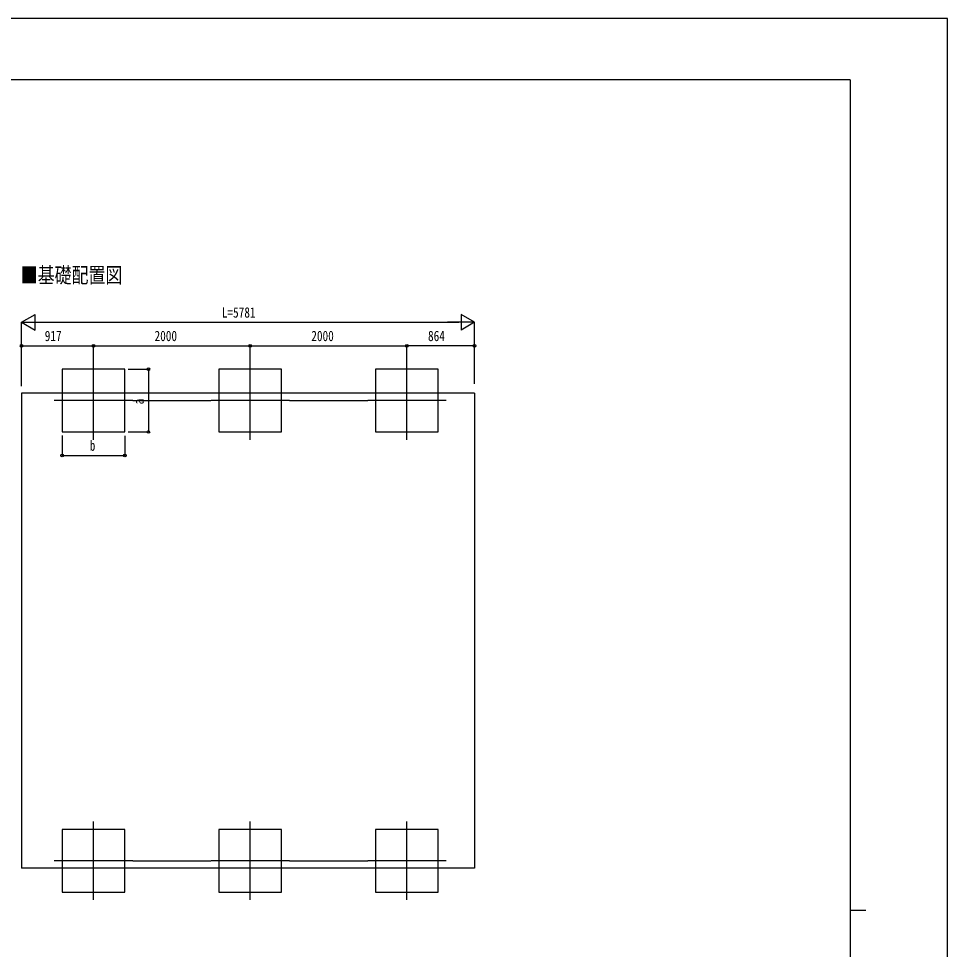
# Model space of a CAD drawing. Units: millimetres, scale not verified. Extents: x -16820 to 16820, y -11880 to 11880.
# Drawn here: x 4968 to 16820, y 0 to 11880 of the extents above; entities that cross this region are included whole.
import ezdxf
from ezdxf.enums import TextEntityAlignment as Align

# ---------------------------------------------------------------- set-up
doc = ezdxf.new("R2010")
doc.units = ezdxf.units.MM
doc.header["$LTSCALE"] = 60
for name, color, linetype in [('0-2_USER1', 3, 'Continuous'), ('0-4_YKK_12', 2, 'Continuous'), ('0-6_YKK_A1', 4, 'Continuous'), ('0-7_YKK_D', 6, 'Continuous'), ('0-8_YKK_ZWAK', 7, 'Continuous')]:
    doc.layers.add(name, color=color, linetype=linetype)
doc.styles.add('ＭＳ ゴシック', font='')
doc.styles.get('ＭＳ ゴシック').set_extended_font_data('MS Gothic')

msp = doc.modelspace()

# ---------------------------------------------------------------- linework, layer by layer
at = {"layer": '0-4_YKK_12'}
for p, q in [((5923.78, 6504.37), (5923.78, 7504.37)), ((7923.79, 6504.37), (7923.79, 7504.37)), ((9923.78, 6504.37), (9923.78, 7504.37)), ((6423.78, 7004.37), (5423.78, 7004.37)), ((8423.79, 7004.37), (7423.79, 7004.37)), ((10423.78, 7004.37), (9423.78, 7004.37)), ((5923.78, 631.37), (5923.78, 1631.37)), ((7923.79, 631.37), (7923.79, 1631.37)), ((9923.78, 631.37), (9923.78, 1631.37)), ((6423.78, 1131.37), (5423.78, 1131.37)), ((8423.79, 1131.37), (7423.79, 1131.37)), ((10423.78, 1131.37), (9423.78, 1131.37))]:
    msp.add_line(p, q, dxfattribs=at)
at = {"layer": '0-6_YKK_A1'}
for p, q in [((5006.75, 7097.87), (5006.75, 1037.87)), ((10787.28, 7097.87), (5006.75, 7097.87))]:
    msp.add_line(p, q, dxfattribs=at)
for points in [[(5523.78, 6604.37), (6323.78, 6604.37), (6323.78, 7404.37), (5523.78, 7404.37)], [(7523.79, 6604.37), (8323.79, 6604.37), (8323.79, 7404.37), (7523.79, 7404.37)], [(9523.78, 6604.37), (10323.78, 6604.37), (10323.78, 7404.37), (9523.78, 7404.37)], [(5523.78, 731.37), (6323.78, 731.37), (6323.78, 1531.37), (5523.78, 1531.37)], [(7523.79, 731.37), (8323.79, 731.37), (8323.79, 1531.37), (7523.79, 1531.37)], [(9523.78, 731.37), (10323.78, 731.37), (10323.78, 1531.37), (9523.78, 1531.37)]]:
    msp.add_lwpolyline(points, close=True, dxfattribs=at)
msp.add_lwpolyline([(10787.28, 7097.87), (10787.28, 1037.87), (5006.75, 1037.87)], dxfattribs=at)
at = {"layer": '0-7_YKK_D'}
for p, q in [((5006.78, 8004.37), (5179.99, 8104.37)), ((5179.99, 7904.37), (5179.99, 8104.37)), ((10787.78, 8004.37), (10614.58, 8104.37)), ((10614.58, 8104.37), (10614.58, 7904.37)), ((5006.78, 7187.9), (5006.78, 8005.37)), ((5006.78, 8004.37), (5179.99, 7904.37)), ((5006.78, 8004.37), (5353.19, 8004.37)), ((5206.78, 8004.37), (10587.78, 8004.37)), ((10787.78, 8004.37), (10441.37, 8004.37)), ((10787.78, 8004.37), (10614.58, 7904.37)), ((10787.78, 7220.11), (10787.78, 8005.37)), ((5006.78, 7187.9), (5006.78, 7705.37)), ((5006.78, 7704.37), (5923.78, 7704.37)), ((5923.78, 7508.12), (5923.78, 7705.37)), ((5923.78, 7508.12), (5923.78, 7705.37)), ((5923.78, 7704.37), (7923.78, 7704.37)), ((7923.78, 7508.12), (7923.78, 7705.37)), ((7923.78, 7508.12), (7923.78, 7705.37)), ((7923.78, 7704.37), (9923.78, 7704.37)), ((9923.78, 7508.12), (9923.78, 7705.37)), ((9923.78, 7509.12), (9923.78, 7705.37)), ((10787.78, 7704.37), (9923.78, 7704.37)), ((10787.78, 7220.11), (10787.78, 7705.37)), ((6367.38, 7404.37), (6624.78, 7404.37)), ((6623.78, 7404.37), (6623.78, 6604.37)), ((6424.28, 7004.37), (7423.29, 7004.37)), ((8424.29, 7004.37), (9423.28, 7004.37)), ((5523.78, 6557.28), (5523.78, 6303.37)), ((6323.78, 6555.35), (6323.78, 6303.37)), ((6366.68, 6604.37), (6624.78, 6604.37)), ((5523.78, 6304.37), (6323.78, 6304.37)), ((6424.28, 1131.37), (7423.29, 1131.37)), ((8424.29, 1131.37), (9423.28, 1131.37))]:
    msp.add_line(p, q, dxfattribs=at)
for centre in [(5006.78, 7704.37), (5923.78, 7704.37), (5923.78, 7704.37), (7923.78, 7704.37), (7923.78, 7704.37), (9923.78, 7704.37), (9923.78, 7704.37), (10787.78, 7704.37), (6623.78, 7404.37), (6623.78, 6604.37), (5523.78, 6304.37), (6323.78, 6304.37)]:
    msp.add_circle(centre, 17, dxfattribs=at)
at = {"layer": '0-8_YKK_ZWAK'}
for p, q in [((15580.08, 11100), (-15619.92, 11100)), ((15580.08, 11100), (15580.08, -10100)), ((15580.08, 500), (15780.08, 500))]:
    msp.add_line(p, q, dxfattribs=at)
msp.add_lwpolyline([(-16820, -11880), (16820, -11880), (16820, 11880), (-16820, 11880)], close=True, dxfattribs=at)

# ---------------------------------------------------------------- texts
at = {"layer": '0-2_USER1', "style": 'ＭＳ ゴシック', "width": 0.8}
msp.add_text('■基礎配置図', height=197.9, dxfattribs=at).set_placement((4995.87, 8447.67), align=Align.BOTTOM_LEFT)
at = {"layer": '0-7_YKK_D', "style": 'ＭＳ ゴシック', "width": 0.8}
for s, p in [('L=5781', (7561.28, 8024.37)), ('917', (5302.08, 7724.37)), ('2000', (6702.98, 7724.37)), ('2000', (8702.98, 7724.37)), ('864', (10192.58, 7724.37)), ('b', (5875.78, 6324.37))]:
    msp.add_text(s, height=132, dxfattribs=at).set_placement(p, align=Align.BOTTOM_LEFT)
msp.add_text('a', height=132, rotation=90, dxfattribs=at).set_placement((6603.78, 6956.37), align=Align.BOTTOM_LEFT)

doc.saveas('drawing.dxf')
